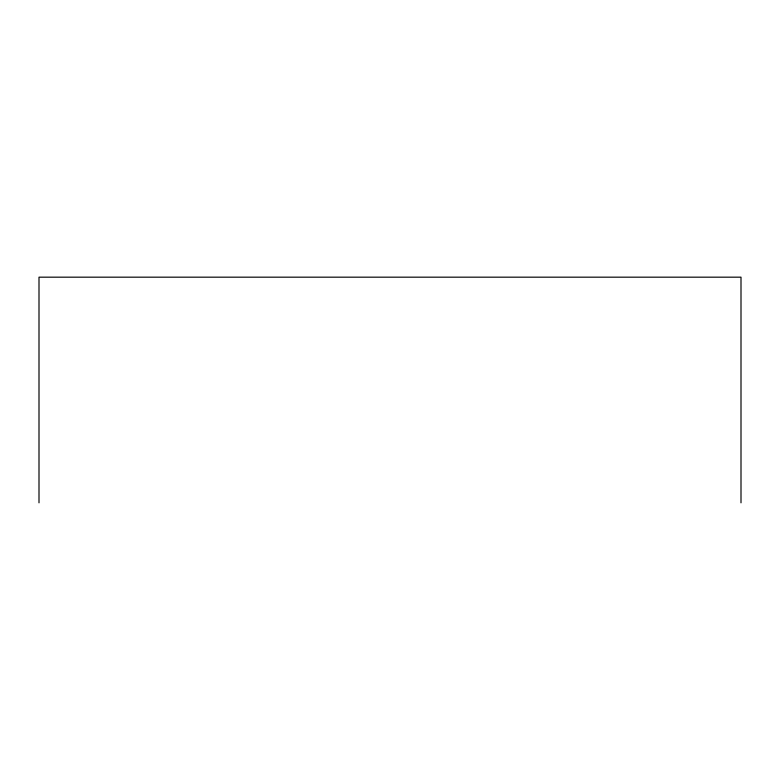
<?xml version="1.0" encoding="UTF-8"?>
<svg xmlns="http://www.w3.org/2000/svg" width="780" height="780" viewBox="0 0 780 780"><rect width="100%" height="100%" fill="white"/><g stroke="black" fill="none" stroke-linecap="round" stroke-linejoin="round"><path stroke-width="1.17" d="M741 502.827L741 277.173L39 277.173L39 502.827"/></g></svg>
